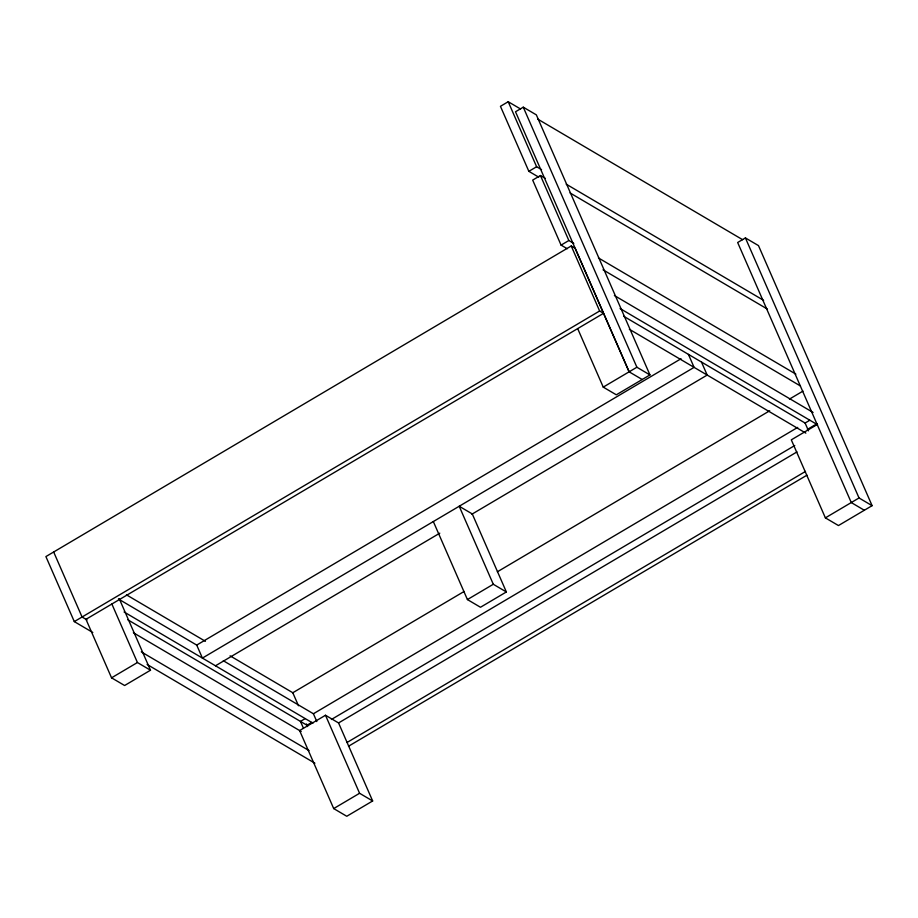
<?xml version="1.0" encoding="UTF-8"?>
<svg xmlns="http://www.w3.org/2000/svg" width="918" height="918" viewBox="0 0 918 918"><rect width="100%" height="100%" fill="white"/><g stroke="black" fill="none" stroke-linecap="round" stroke-linejoin="round"><path stroke-width="1.38" d="M520.552 108.99L508.205 101.726L500.448 106.316L528.848 171.333L538.717 177.14M577.674 328.598L603.241 387.121L616.311 394.809L649.955 374.923L536.341 114.865L523.271 107.177L515.514 111.767L629.128 371.824L642.198 379.513M528.848 171.333L536.617 166.743L541.551 169.646M545.372 178.413L540.438 175.51L532.681 180.1L561.082 245.117L567.255 248.744M561.082 245.117L568.85 240.516L573.784 243.431M629.117 371.813L575.15 248.285L571.237 245.978L45.9 556.583L74.301 621.601L92.81 632.491M74.301 621.601L599.638 310.995L603.551 313.302L85.982 619.317L111.548 677.828L124.618 685.516L150.495 670.22L119.248 598.708M817.181 424.552L791.305 439.848L825.385 517.867L838.455 525.555L872.1 505.669L758.486 245.611L745.416 237.923L737.659 242.513L851.273 502.559L864.331 510.259M111.548 677.828L137.425 662.532L150.495 670.22M603.241 387.121L636.885 367.234L649.955 374.923M681.03 358.743L196.727 645.079L202.408 658.08L694.1 367.372L688.42 354.371M215.489 665.791L439.768 533.174M471.818 514.241L707.181 375.072L701.501 362.071M464.095 591.467L292.796 692.746L298.488 705.747M497.361 571.799L769.709 410.771M789.423 399.112L802.975 391.102M467.423 599.569L493.299 584.261L506.369 591.961L480.481 607.257L467.423 599.569L433.33 521.55M305.178 718.622L300.473 721.41L303.307 727.905M223.315 660.73L313.405 713.756L797.708 427.409M623.678 316.262L805.097 423.037L809.802 420.26M311.936 722.34L307.002 725.254L127.682 619.707M807.324 429.44L817.181 423.611M325.5 715.26L299.612 730.567L333.704 808.574L346.763 816.274L372.651 800.966L338.558 722.948L325.5 715.26L359.581 793.278L372.651 800.966M331.409 719.471L794.759 445.517M338.558 722.948L796.985 451.908M347.084 742.455L805.499 471.416M348.542 746.219L806.956 475.18M333.704 808.574L359.581 793.278M825.385 517.867L859.03 497.969L872.1 505.669M537.822 119.156L742.628 239.701M566.222 184.174L763.627 300.358M570.055 192.941L767.459 309.125M598.456 257.947L795.86 374.131M603.034 269.8L800.439 385.985M614.394 295.539L813.096 412.48M620.086 308.54L817.548 424.759M629.358 329.264L805.843 433.135M126.454 594.841L205.425 641.315M230.097 655.842L293.026 692.872M118.411 598.984L197.393 645.48M124.091 611.985L312.923 723.132M133.362 632.72L301.219 731.508M87.003 619.914L82.069 617.011L53.669 551.993M141.292 651.872L309.091 750.626M147.098 664.448L314.897 763.202M745.416 237.923L859.03 497.969M805.097 423.037L808.506 430.84M523.271 107.177L636.885 367.234M508.205 101.726L536.617 166.743M540.438 175.51L568.85 240.516M571.237 245.978L599.638 310.995M506.369 591.961L472.277 513.942L459.207 506.254L493.299 584.261M313.405 713.756L316.813 721.559M306.44 723.946L307.576 726.551M111.87 604.021L137.425 662.532"/></g></svg>
